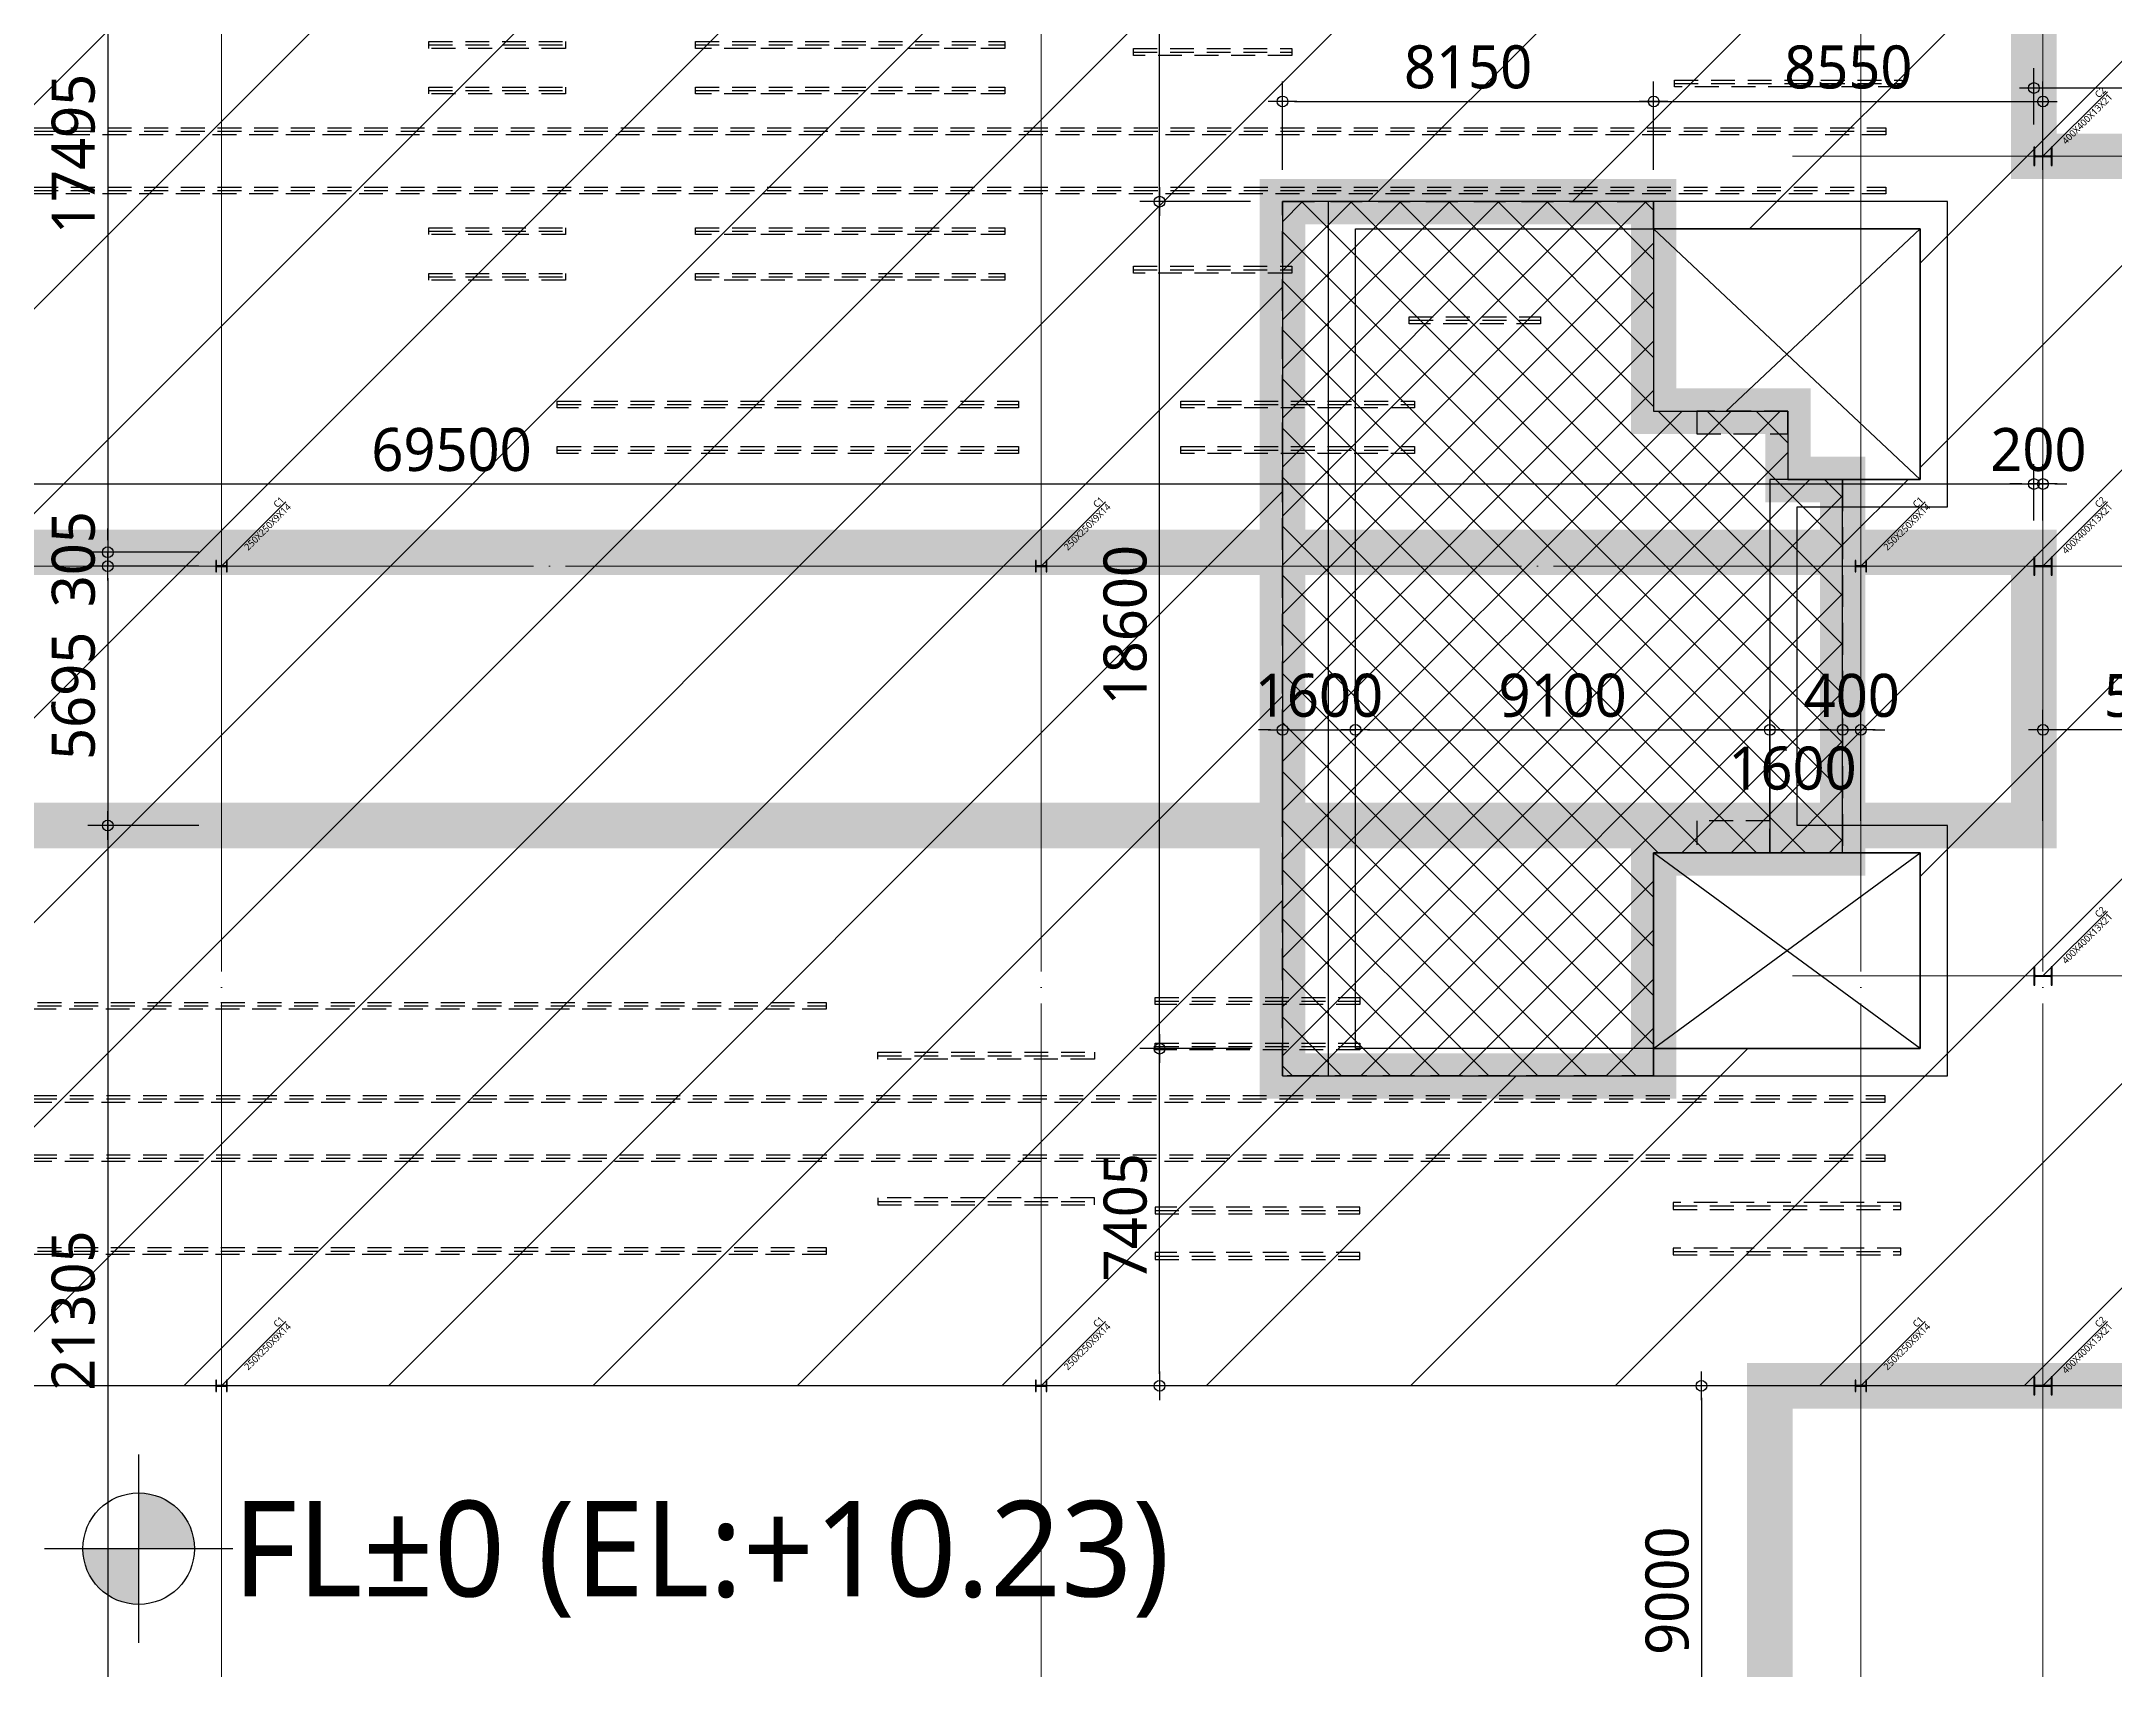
# Model space of a CAD drawing. Header units: millimetres. Extents: x -17369 to 294000, y -718917 to 220315.
# Drawn here: x 91395 to 136921, y 79312 to 115065 of the extents above; entities that cross this region are included whole.
import ezdxf
from ezdxf.enums import TextEntityAlignment as Align

# ---------------------------------------------------------------- set-up
doc = ezdxf.new("R2010")
doc.units = ezdxf.units.MM
doc.header["$LTSCALE"] = 350
for name, pattern in [('H1', [1, 0.5, -0.5]), ('H12', [3, 2, -1]), ('X-200-S-COL$0$CEN', [62, 60, -1, 0, -1]), ('X-200-S-COL$0$HID', [2.3, 1.5, -0.8])]:
    doc.linetypes.add(name, pattern=pattern)
for name, color, linetype in [('0-THK300 RC SFRC SLAB영역', 2, 'H12'), ('0-THK600 RC SLAB영역', 7, 'H12'), ('0-하중영역-AGV', 1, 'H1'), ('0_SFRC-SLAB', 3, 'Continuous'), ('8', 8, 'Continuous'), ('Dims', 1, 'Continuous'), ('T', 7, 'Continuous'), ('X-200-S-COL$0$7', 7, 'Continuous'), ('X-200-S-COL$0$Cen', 1, 'X-200-S-COL$0$CEN'), ('X-200-S-COL$0$CenA', 13, 'X-200-S-COL$0$CEN'), ('X-200-S-COL$0$H-Col', 3, 'Continuous'), ('X-200-S-COL$0$H-매설빔(150x150)', 2, 'Continuous'), ('X-200-S-COL$0$PIT', 7, 'Continuous')]:
    doc.layers.add(name, color=color, linetype=linetype)
doc.layers.add('X-200-S-COL$0$S-NAME', color=144, linetype='Continuous', plot=False)
doc.styles.add('X-200-S-COL$0$맑은고딕', font='malgun.ttf')
doc.styles.add('맑은고딕', font='malgun.ttf')

# ---------------------------------------------------------------- blocks, each defined once
blk = doc.blocks.new('X-200-S-COL$0$1F GRID_231010')
at = {"layer": 'X-200-S-COL$0$Cen', "lineweight": 0}
for p, q in [((35900, 23300), (35900, -123050)), ((53900, 23300), (53900, -123050)), ((71900, 23300), (71900, -123050)), ((75900, 23300), (75900, -123050)), ((172950, -53900), (-22950, -53900)), ((172950, -71900), (-22950, -71900))]:
    blk.add_line(p, q, dxfattribs=at)
at = {"layer": 'X-200-S-COL$0$CenA', "lineweight": 0}
for p, q in [((70400, -44900), (113400, -44900)), ((70400, -62900), (113400, -62900))]:
    blk.add_line(p, q, dxfattribs=at)
blk = doc.blocks.new('X-200-S-COL$0$H-400x400x13x21')
at = {"color": 0}
blk.add_lwpolyline([(200, -200), (200, -179), (28.5, -179, -0.4142136), (6.5, -157), (6.5, 157, -0.4142136), (28.5, 179), (200, 179), (200, 200), (-200, 200), (-200, 179), (-28.5, 179, -0.4142136), (-6.5, 157), (-6.5, -157, -0.4142136), (-28.5, -179), (-200, -179), (-200, -200)], format="xyb", close=True, dxfattribs=at)
blk = doc.blocks.new('X-200-S-COL$0$H-250x250x9x14')
at = {"color": 0, "linetype": 'ByBlock'}
blk.add_lwpolyline([(20.5, 111), (125, 111), (125, 125), (-125, 125), (-125, 111), (-20.5, 111, -0.4142136), (-4.5, 95), (-4.5, -95, -0.4142136), (-20.5, -111), (-125, -111), (-125, -125), (125, -125), (125, -111), (20.5, -111, -0.4142136), (4.5, -95), (4.5, 95, -0.4142136)], format="xyb", close=True, dxfattribs=at)
blk = doc.blocks.new('X-200-S-COL$0$1F COLUMN_231010')
at = {"layer": 'X-200-S-COL$0$H-Col', "color": 0, "rotation": 90}
for name, p in [('X-200-S-COL$0$H-400x400x13x21', (135350, 112543)), ('X-200-S-COL$0$H-250x250x9x14', (95350, 103543)), ('X-200-S-COL$0$H-250x250x9x14', (113350, 103543)), ('X-200-S-COL$0$H-250x250x9x14', (131350, 103543)), ('X-200-S-COL$0$H-400x400x13x21', (135350, 103543)), ('X-200-S-COL$0$H-400x400x13x21', (135350, 94543)), ('X-200-S-COL$0$H-250x250x9x14', (95350, 85543)), ('X-200-S-COL$0$H-250x250x9x14', (113350, 85543)), ('X-200-S-COL$0$H-250x250x9x14', (131350, 85543)), ('X-200-S-COL$0$H-400x400x13x21', (135350, 85543))]:
    blk.add_blockref(name, p, dxfattribs=at)
blk = doc.blocks.new('X-200-S-COL$0$S-NAME')
at = {"layer": 'X-200-S-COL$0$S-NAME', "color": 0}
blk.add_line((0, 0), (2000, 0), dxfattribs=at)
at = {"layer": 'X-200-S-COL$0$S-NAME', "color": 0, "style": 'X-200-S-COL$0$맑은고딕'}
for p in [(2000, 105), (2000, -105)]:
    blk.add_attdef('.', text='', height=150, rotation=359.9949, dxfattribs=at).set_placement(p, align=Align.MIDDLE_RIGHT)
blk = doc.blocks.new('X-200-S-COL$0$PIT-1F')
at = {"layer": 'X-200-S-COL$0$7', "linetype": 'X-200-S-COL$0$HID'}
for points in [[(50400, -32995), (52400, -32995), (52400, -32495), (50400, -32495)], [(50400, -42195), (52000, -42195), (52000, -41495), (50400, -41495)]]:
    blk.add_lwpolyline(points, close=True, dxfattribs=at)
at = {"layer": 'X-200-S-COL$0$PIT', "color": 6, "linetype": 'ByBlock'}
blk.add_lwpolyline([(55900, -41595), (52600, -41595), (52600, -34595), (55900, -34595), (55900, -27895), (42300, -27895), (42300, -47095), (55900, -47095)], close=True, dxfattribs=at)
at = {"layer": 'X-200-S-COL$0$PIT', "linetype": 'ByBlock'}
blk.add_lwpolyline([(55300, -28495), (55300, -33995), (52000, -33995), (52000, -42195), (55300, -42195), (55300, -46495), (42900, -46495), (42900, -28495), (55300, -28495)], dxfattribs=at)
at = {"layer": 'X-200-S-COL$0$PIT'}
for points in [[(49450, -28495), (49450, -32495), (52400, -32495), (52400, -33995)], [(49450, -46495), (49450, -42195), (52000, -42195)]]:
    blk.add_lwpolyline(points, dxfattribs=at)
blk = doc.blocks.new('X-200-S-COL$0$ZONE#1 BEAM')
at = {"layer": 'X-200-S-COL$0$H-매설빔(150x150)', "color": 0, "linetype": 'ByBlock', "lineweight": -2}
for p, q in [((22550, -24455), (25550, -24455)), ((28405, -24455), (35200, -24455)), ((38025, -24610), (41505, -24610)), ((22550, -25455), (25550, -25455)), ((28405, -25455), (35200, -25455)), ((49905, -25300), (54905, -25300)), ((-7850, -26350), (54550, -26350)), ((-7850, -27650), (54550, -27650)), ((22550, -28545), (25550, -28545)), ((28405, -28545), (35200, -28545)), ((22550, -29545), (25550, -29545)), ((28405, -29545), (35200, -29545)), ((38025, -29390), (41505, -29390)), ((44080, -30500), (46965, -30500)), ((25370, -32350), (35500, -32350)), ((39070, -32350), (44200, -32350)), ((25370, -33350), (35500, -33350)), ((39070, -33350), (44200, -33350)), ((38500, -45450), (43000, -45450)), ((-1335, -45555), (31275, -45555)), ((32410, -46650), (37170, -46650)), ((38500, -46450), (43000, -46450)), ((-7875, -47600), (54525, -47600)), ((-7875, -48900), (54525, -48900)), ((32410, -49850), (37170, -49850)), ((38500, -50050), (43000, -50050)), ((49880, -49950), (54880, -49950)), ((-1335, -50940), (31275, -50940)), ((49880, -50950), (54880, -50950)), ((38500, -51050), (43000, -51050))]:
    blk.add_line(p, q, dxfattribs=at)
for points in [[(25550, -24380), (25550, -24530), (22550, -24530), (22550, -24380)], [(35200, -24380), (35200, -24530), (28405, -24530), (28405, -24380)], [(41505, -24535), (41505, -24685), (38025, -24685), (38025, -24535)], [(25550, -25380), (25550, -25530), (22550, -25530), (22550, -25380)], [(35200, -25380), (35200, -25530), (28405, -25530), (28405, -25380)], [(54905, -25225), (54905, -25375), (49905, -25375), (49905, -25225)], [(54550, -26275), (54550, -26425), (-7850, -26425), (-7850, -26275)], [(54550, -27575), (54550, -27725), (-7850, -27725), (-7850, -27575)], [(25550, -28470), (25550, -28620), (22550, -28620), (22550, -28470)], [(35200, -28470), (35200, -28620), (28405, -28620), (28405, -28470)], [(25550, -29470), (25550, -29620), (22550, -29620), (22550, -29470)], [(35200, -29470), (35200, -29620), (28405, -29620), (28405, -29470)], [(41505, -29315), (41505, -29465), (38025, -29465), (38025, -29315)], [(46965, -30425), (46965, -30575), (44080, -30575), (44080, -30425)], [(35500, -32275), (35500, -32425), (25370, -32425), (25370, -32275)], [(44200, -32275), (44200, -32425), (39070, -32425), (39070, -32275)], [(35500, -33275), (35500, -33425), (25370, -33425), (25370, -33275)], [(44200, -33275), (44200, -33425), (39070, -33425), (39070, -33275)], [(31275, -45480), (31275, -45630), (-1335, -45630), (-1335, -45480)], [(43000, -45375), (43000, -45525), (38500, -45525), (38500, -45375)], [(43000, -46375), (43000, -46525), (38500, -46525), (38500, -46375)], [(37170, -46575), (37170, -46725), (32410, -46725), (32410, -46575)], [(54525, -47525), (54525, -47675), (-7875, -47675), (-7875, -47525)], [(54525, -48825), (54525, -48975), (-7875, -48975), (-7875, -48825)], [(37170, -49925), (37170, -49775), (32410, -49775), (32410, -49925)], [(43000, -50125), (43000, -49975), (38500, -49975), (38500, -50125)], [(54880, -50025), (54880, -49875), (49880, -49875), (49880, -50025)], [(31275, -50865), (31275, -51015), (-1335, -51015), (-1335, -50865)], [(43000, -51125), (43000, -50975), (38500, -50975), (38500, -51125)], [(54880, -51025), (54880, -50875), (49880, -50875), (49880, -51025)]]:
    blk.add_lwpolyline(points, close=True, dxfattribs=at)
blk = doc.blocks.new('DIMDOT')
at = {"color": 0, "linetype": 'ByBlock'}
blk.add_line((-1.2, 0), (1.2, 0), dxfattribs=at)
at = {"color": 3}
blk.add_circle((0, 0), 0.45, dxfattribs=at)

msp = doc.modelspace()

# ---------------------------------------------------------------- hatches: boundary and pattern name
at = {"linetype": 'ByBlock'}
h = msp.add_hatch(color=256, dxfattribs=at)
h.paths.add_polyline_path([(93529.5, 83191.6), (93529.5, 81966.6), (94754.5, 81966.6, 0.4142136)])
h.paths.add_polyline_path([(93529.5, 81966.6), (92304.5, 81966.6, 0.4142136), (93529.5, 80741.6)])
at = {"layer": '0-THK300 RC SFRC SLAB영역', "linetype": 'ByBlock'}
h = msp.add_hatch(dxfattribs=at)
h.set_pattern_fill('ANSI31', color=256, scale=1000)
h.paths.add_polyline_path([(59750, 157722.6), (111150, 157722.6), (111150, 147517.6), (112250, 147517.6), (112250, 147717.6), (117200, 147717.6), (117200, 147517.6), (118300, 147517.6), (118300, 151902.6), (115490, 151902.6), (115490, 153297.6), (118300, 153297.6), (118300, 157722.6), (121120, 157722.6), (121120, 169172.6), (135680, 169172.6), (135680, 157442.6), (207430, 157442.6), (207430, 139342.6), (222230, 139342.6), (222230, 128092.6), (207430, 128092.6), (207430, 123542.6), (141350, 123542.6), (141350, 107852.6), (141435, 107852.6), (141435, 104082.6), (140835, 104082.6), (140835, 95552.6), (141045.3, 95552.6), (141348.7, 95249.2), (141348.5, 85542.6), (66850, 85542.6), (66850, 92842.6), (75300, 92842.6), (75300, 95742.6), (76900, 95742.6), (76900, 108742.6), (75300, 108742.6), (75300, 111342.6), (76900, 111342.6), (76900, 127342.6), (81680, 127342.6), (135150, 127342.6), (135150, 132742.6), (135150, 137642.6), (135150, 141387.6), (65650, 141387.6), (65650, 139142.6), (59750, 139142.6)])
h.paths.add_polyline_path([(118650, 92347.6), (118650, 111547.6), (126800, 111547.6), (126800, 110947.6), (132650, 110947.6), (132650, 105447.6), (130950, 105447.6), (130950, 97247.6), (132650, 97247.6), (132650, 92947.6), (126800, 92947.6), (126800, 92347.6)], flags=16)
h.paths.add_polyline_path([(101600, 156537.6), (101600, 147837.6), (107300, 147837.6), (107300, 156537.6)], flags=16)
at = {"layer": '0-THK600 RC SLAB영역'}
h = msp.add_hatch(dxfattribs=at)
h.set_pattern_fill('CTYSQ6ST', scale=5, angle=45)
h.set_pattern_definition([(45, (0, 0), (-538.8154, 538.8154), []), (135, (0, 0), (-538.8154, -538.8154), [])])
h.paths.add_polyline_path([(126800, 106947.6), (129750, 106947.6), (129750, 105447.6), (130950, 105447.6), (130950, 97247.6), (126800, 97247.6), (126800, 92347.6), (118650, 92347.6), (118650, 111547.6), (126800, 111547.6)])

# ---------------------------------------------------------------- linework, layer by layer
at = {"linetype": 'ByBlock'}
for p, q in [((93529.5, 79901.6), (93529.5, 84031.6)), ((95594.5, 81966.6), (91464.5, 81966.6))]:
    msp.add_line(p, q, dxfattribs=at)
msp.add_circle((93529.5, 81966.6), 1225, dxfattribs=at)
at = {"layer": '0-THK300 RC SFRC SLAB영역'}
msp.add_lwpolyline([(207430, 123542.6), (141350, 123542.6), (141350, 107852.6), (141435, 107852.6), (141435, 104082.6), (140835, 104082.6), (140835, 95552.6), (141045.3, 95552.6), (141348.7, 95249.2), (141348.5, 85542.6), (66850, 85542.6)], dxfattribs=at)
at = {"layer": '0-THK300 RC SFRC SLAB영역', "linetype": 'ByBlock'}
for points in [[(118650, 111547.6), (118650, 92347.6)], [(126800, 111547.6), (118650, 111547.6)], [(126800, 110947.6), (126800, 111547.6)], [(132650, 110947.6), (126800, 110947.6)], [(132650, 105447.6), (132650, 110947.6)], [(130950, 105447.6), (132650, 105447.6)], [(130950, 97247.6), (130950, 105447.6)], [(132650, 97247.6), (130950, 97247.6)], [(132650, 92947.6), (132650, 97247.6)], [(126800, 92947.6), (132650, 92947.6)], [(126800, 92347.6), (126800, 92947.6)], [(118650, 92347.6), (126800, 92347.6)], [(141348.5, 85542.6), (66850, 85542.6)]]:
    msp.add_lwpolyline(points, dxfattribs=at)
at = {"layer": '0-THK300 RC SFRC SLAB영역'}
msp.add_lwpolyline([(118650, 92347.6), (118650, 111547.6), (126800, 111547.6), (126800, 110947.6), (132650, 110947.6), (132650, 105447.6), (130950, 105447.6), (130950, 97247.6), (132650, 97247.6), (132650, 92947.6), (126800, 92947.6), (126800, 92347.6)], close=True, dxfattribs=at)
at = {"layer": '0-THK600 RC SLAB영역', "color": 7, "linetype": 'ByBlock', "const_width": 1000}
msp.add_lwpolyline([(126800, 106947.6), (129750, 106947.6), (129750, 105447.6), (130950, 105447.6), (130950, 97247.6), (126800, 97247.6), (126800, 92347.6), (118650, 92347.6), (118650, 111547.6), (126800, 111547.6)], close=True, dxfattribs=at)
at = {"layer": '0-하중영역-AGV', "linetype": 'ByBlock', "const_width": 1000}
for points in [[(189430, 112542.6), (135150, 112542.6), (135150, 121342.6), (65650, 121342.6), (65650, 103847.6), (135150, 103847.6), (135150, 97847.6), (65650, 97847.6), (65650, 85542.6), (77350, 85542.6), (77350, 76542.6)], [(129350, 76542.6), (129350, 85542.6), (135350, 85542.6), (153350, 85542.6), (153350, 79542.6), (141020, 79542.6), (141020, 76542.6)]]:
    msp.add_lwpolyline(points, dxfattribs=at)
at = {"layer": '0_SFRC-SLAB'}
for p, q in [((132650, 110947.6), (126800, 110947.6)), ((126800, 110947.6), (126800, 106947.6)), ((132650, 105447.6), (132650, 110947.6)), ((126800, 106947.6), (129750, 106947.6)), ((129750, 106947.6), (129750, 105447.6)), ((129750, 105447.6), (132650, 105447.6)), ((132650, 97247.6), (126800, 97247.6)), ((126800, 97247.6), (126800, 92947.6)), ((132650, 92947.6), (132650, 97247.6)), ((126800, 92947.6), (132650, 92947.6))]:
    msp.add_line(p, q, dxfattribs=at)
at = {"layer": '8'}
for p, q in [((132650, 105447.6), (126800, 110947.6)), ((128395.5, 106947.6), (132650, 110947.6)), ((126800, 92947.6), (132650, 97247.6)), ((132650, 92947.6), (126800, 97247.6))]:
    msp.add_line(p, q, dxfattribs=at)
at = {"layer": 'Dims', "color": 1, "transparency": 16777216}
for p, q in [((115950, 111810.1), (115950, 121280.1)), ((92850, 121080.1), (92850, 104110.1)), ((135150, 113242.6), (135150, 114480.1)), ((118650, 112247.6), (118650, 114185.1)), ((126800, 112247.6), (126800, 114185.1)), ((126800, 112247.6), (126800, 114185.1)), ((135350, 112247.6), (135350, 114185.1)), ((189167.5, 114042.6), (135412.5, 114042.6)), ((118912.5, 113747.6), (126537.5, 113747.6)), ((127062.5, 113747.6), (135087.5, 113747.6)), ((117950, 111547.6), (115512.5, 111547.6)), ((117950, 111547.6), (115512.5, 111547.6)), ((115950, 93210.1), (115950, 111285.1)), ((135150, 104547.6), (135150, 105785.1)), ((135150, 104547.6), (135150, 105785.1)), ((135350, 104547.6), (135350, 105785.1)), ((65912.5, 105347.6), (134887.5, 105347.6)), ((134887.5, 105347.6), (134625, 105347.6)), ((135150, 105347.6), (135350, 105347.6)), ((135612.5, 105347.6), (135875, 105347.6)), ((92850, 104110.1), (92850, 104372.6)), ((94850, 103847.6), (92412.5, 103847.6)), ((94850, 103847.6), (92412.5, 103847.6)), ((92850, 103847.6), (92850, 103542.6)), ((94850, 103542.6), (92412.5, 103542.6)), ((94850, 103542.6), (92412.5, 103542.6)), ((92850, 103280.1), (92850, 103017.6)), ((92850, 103280.1), (92850, 98110.1)), ((118650, 97947.6), (118650, 100385.1)), ((120250, 97947.6), (120250, 100385.1)), ((120250, 97947.6), (120250, 100385.1)), ((129350, 97947.6), (129350, 100385.1)), ((129350, 97947.6), (129350, 100385.1)), ((130950, 97947.6), (130950, 100385.1)), ((130950, 97947.6), (130950, 100385.1)), ((131350, 97947.6), (131350, 100385.1)), ((135350, 97947.6), (135350, 100385.1)), ((118387.5, 99947.6), (118125, 99947.6)), ((118650, 99947.6), (120250, 99947.6)), ((120512.5, 99947.6), (120775, 99947.6)), ((120512.5, 99947.6), (129087.5, 99947.6)), ((129612.5, 99947.6), (130687.5, 99947.6)), ((130687.5, 99947.6), (130425, 99947.6)), ((130950, 99947.6), (131350, 99947.6)), ((131612.5, 99947.6), (131875, 99947.6)), ((140572.5, 99947.6), (135612.5, 99947.6)), ((94850, 97847.6), (92412.5, 97847.6)), ((94850, 97847.6), (92412.5, 97847.6)), ((92850, 97585.1), (92850, 76805.1)), ((117950, 92947.6), (115512.5, 92947.6)), ((117950, 92947.6), (115512.5, 92947.6)), ((115950, 85805.1), (115950, 92685.1)), ((117950, 85542.6), (115512.5, 85542.6)), ((128650, 85542.6), (127412.5, 85542.6)), ((127850, 85280.1), (127850, 76805.1))]:
    msp.add_line(p, q, dxfattribs=at)

# ---------------------------------------------------------------- block references
msp.add_blockref('X-200-S-COL$0$PIT-1F', (77350, 139442.6))
at = {"layer": 'Dims', "color": 1, "transparency": 16777216, "xscale": 262.5, "yscale": 262.5, "zscale": 262.5}
for p, rotation in [((118650, 113747.6), 180), ((126800, 113747.6), 180), ((135150, 114042.6), 180), ((115950, 111547.6), 90), ((115950, 111547.6), 270), ((135350, 105347.6), 180), ((92850, 103847.6), 270), ((92850, 103847.6), 270), ((92850, 103542.6), 90), ((92850, 103542.6), 90), ((120250, 99947.6), 180), ((120250, 99947.6), 180), ((129350, 99947.6), 180), ((131350, 99947.6), 180), ((135350, 99947.6), 180), ((92850, 97847.6), 270), ((92850, 97847.6), 90), ((115950, 92947.6), 270), ((115950, 92947.6), 90), ((115950, 85542.6), 270), ((127850, 85542.6), 90)]:
    msp.add_blockref('DIMDOT', p, dxfattribs=dict(at, rotation=rotation))
for p in [(126800, 113747.6), (135350, 113747.6), (135150, 105347.6), (135150, 105347.6), (118650, 99947.6), (129350, 99947.6), (130950, 99947.6), (130950, 99947.6)]:
    msp.add_blockref('DIMDOT', p, dxfattribs=at)
at = {"layer": 'X-200-S-COL$0$Cen', "lineweight": 0}
msp.add_blockref('X-200-S-COL$0$1F GRID_231010', (59450, 157442.6), dxfattribs=at)
at = {"layer": 'X-200-S-COL$0$H-Col'}
msp.add_blockref('X-200-S-COL$0$1F COLUMN_231010', (0, 0), dxfattribs=at)
at = {"layer": 'X-200-S-COL$0$H-매설빔(150x150)', "color": 1, "linetype": 'X-200-S-COL$0$HID'}
msp.add_blockref('X-200-S-COL$0$ZONE#1 BEAM', (77350, 139442.6), dxfattribs=at)
at = {"layer": 'X-200-S-COL$0$S-NAME', "color": 241}
ref = msp.add_blockref('X-200-S-COL$0$S-NAME', (135350, 112542.6), dxfattribs=dict(at, rotation=45.00000000000001))
ref.add_attrib('.', '400X400X13X21', dxfattribs={"color": 0, "height": 150, "rotation": 44.99494, "style": 'X-200-S-COL$0$맑은고딕'}).set_placement((136838.2, 113882.6), align=Align.MIDDLE_RIGHT)
ref.add_attrib('.', 'C2', dxfattribs={"color": 0, "height": 150, "rotation": 44.99494, "style": 'X-200-S-COL$0$맑은고딕'}).set_placement((136689.9, 114031), align=Align.MIDDLE_RIGHT)
ref = msp.add_blockref('X-200-S-COL$0$S-NAME', (95350, 103542.6), dxfattribs=dict(at, rotation=45.00000000000001))
ref.add_attrib('.', '250X250X9X14', dxfattribs={"color": 0, "height": 150, "rotation": 44.99494, "style": 'X-200-S-COL$0$맑은고딕'}).set_placement((96838.2, 104882.6), align=Align.MIDDLE_RIGHT)
ref.add_attrib('.', 'C1', dxfattribs={"color": 0, "height": 150, "rotation": 44.99494, "style": 'X-200-S-COL$0$맑은고딕'}).set_placement((96689.9, 105031), align=Align.MIDDLE_RIGHT)
ref = msp.add_blockref('X-200-S-COL$0$S-NAME', (113350, 103542.6), dxfattribs=dict(at, rotation=45.00000000000001))
ref.add_attrib('.', '250X250X9X14', dxfattribs={"color": 0, "height": 150, "rotation": 44.99494, "style": 'X-200-S-COL$0$맑은고딕'}).set_placement((114838.2, 104882.6), align=Align.MIDDLE_RIGHT)
ref.add_attrib('.', 'C1', dxfattribs={"color": 0, "height": 150, "rotation": 44.99494, "style": 'X-200-S-COL$0$맑은고딕'}).set_placement((114689.9, 105031), align=Align.MIDDLE_RIGHT)
ref = msp.add_blockref('X-200-S-COL$0$S-NAME', (131350, 103542.6), dxfattribs=dict(at, rotation=45.00000000000001))
ref.add_attrib('.', '250X250X9X14', dxfattribs={"color": 0, "height": 150, "rotation": 44.99494, "style": 'X-200-S-COL$0$맑은고딕'}).set_placement((132838.2, 104882.6), align=Align.MIDDLE_RIGHT)
ref.add_attrib('.', 'C1', dxfattribs={"color": 0, "height": 150, "rotation": 44.99494, "style": 'X-200-S-COL$0$맑은고딕'}).set_placement((132689.9, 105031), align=Align.MIDDLE_RIGHT)
ref = msp.add_blockref('X-200-S-COL$0$S-NAME', (135350, 103542.6), dxfattribs=dict(at, rotation=45.00000000000001))
ref.add_attrib('.', '400X400X13X21', dxfattribs={"color": 0, "height": 150, "rotation": 44.99494, "style": 'X-200-S-COL$0$맑은고딕'}).set_placement((136838.2, 104882.6), align=Align.MIDDLE_RIGHT)
ref.add_attrib('.', 'C2', dxfattribs={"color": 0, "height": 150, "rotation": 44.99494, "style": 'X-200-S-COL$0$맑은고딕'}).set_placement((136689.9, 105031), align=Align.MIDDLE_RIGHT)
ref = msp.add_blockref('X-200-S-COL$0$S-NAME', (135350, 94542.6), dxfattribs=dict(at, rotation=45.00000000000001))
ref.add_attrib('.', '400X400X13X21', dxfattribs={"color": 0, "height": 150, "rotation": 44.99494, "style": 'X-200-S-COL$0$맑은고딕'}).set_placement((136838.2, 95882.6), align=Align.MIDDLE_RIGHT)
ref.add_attrib('.', 'C2', dxfattribs={"color": 0, "height": 150, "rotation": 44.99494, "style": 'X-200-S-COL$0$맑은고딕'}).set_placement((136689.9, 96031), align=Align.MIDDLE_RIGHT)
ref = msp.add_blockref('X-200-S-COL$0$S-NAME', (95350, 85542.6), dxfattribs=dict(at, rotation=45.00000000000001))
ref.add_attrib('.', '250X250X9X14', dxfattribs={"color": 0, "height": 150, "rotation": 44.99494, "style": 'X-200-S-COL$0$맑은고딕'}).set_placement((96838.2, 86882.6), align=Align.MIDDLE_RIGHT)
ref.add_attrib('.', 'C1', dxfattribs={"color": 0, "height": 150, "rotation": 44.99494, "style": 'X-200-S-COL$0$맑은고딕'}).set_placement((96689.9, 87031), align=Align.MIDDLE_RIGHT)
ref = msp.add_blockref('X-200-S-COL$0$S-NAME', (113350, 85542.6), dxfattribs=dict(at, rotation=45.00000000000001))
ref.add_attrib('.', '250X250X9X14', dxfattribs={"color": 0, "height": 150, "rotation": 44.99494, "style": 'X-200-S-COL$0$맑은고딕'}).set_placement((114838.2, 86882.6), align=Align.MIDDLE_RIGHT)
ref.add_attrib('.', 'C1', dxfattribs={"color": 0, "height": 150, "rotation": 44.99494, "style": 'X-200-S-COL$0$맑은고딕'}).set_placement((114689.9, 87031), align=Align.MIDDLE_RIGHT)
ref = msp.add_blockref('X-200-S-COL$0$S-NAME', (131350, 85542.6), dxfattribs=dict(at, rotation=45.00000000000001))
ref.add_attrib('.', '250X250X9X14', dxfattribs={"color": 0, "height": 150, "rotation": 44.99494, "style": 'X-200-S-COL$0$맑은고딕'}).set_placement((132838.2, 86882.6), align=Align.MIDDLE_RIGHT)
ref.add_attrib('.', 'C1', dxfattribs={"color": 0, "height": 150, "rotation": 44.99494, "style": 'X-200-S-COL$0$맑은고딕'}).set_placement((132689.9, 87031), align=Align.MIDDLE_RIGHT)
ref = msp.add_blockref('X-200-S-COL$0$S-NAME', (135350, 85542.6), dxfattribs=dict(at, rotation=45.00000000000001))
ref.add_attrib('.', '400X400X13X21', dxfattribs={"color": 0, "height": 150, "rotation": 44.99494, "style": 'X-200-S-COL$0$맑은고딕'}).set_placement((136838.2, 86882.6), align=Align.MIDDLE_RIGHT)
ref.add_attrib('.', 'C2', dxfattribs={"color": 0, "height": 150, "rotation": 44.99494, "style": 'X-200-S-COL$0$맑은고딕'}).set_placement((136689.9, 87031), align=Align.MIDDLE_RIGHT)

# ---------------------------------------------------------------- texts
at = {"layer": 'Dims', "color": 3, "transparency": 16777216, "char_height": 945, "attachment_point": 5, "style": '맑은고딕'}
for s, insert in [('\\A1;8150', (122725, 114500.9)), ('\\A1;8550', (131075, 114498.3)), ('\\A1;69500', (100400, 106098.3)), ('\\A1;200', (135250, 106098.3)), ('\\A1;1600', (119450, 100700.9)), ('\\A1;9100', (124800, 100700.9)), ('\\A1;400', (131150, 100698.3)), ('\\A1;5485', (138092.5, 100698.3)), ('\\A1;1600', (129850, 99101.2))]:
    msp.add_mtext(s, dxfattribs=dict(at, insert=insert))
at = {"layer": 'Dims', "color": 3, "transparency": 16777216, "char_height": 945, "attachment_point": 5, "rotation": 90, "style": '맑은고딕'}
for s, insert in [('\\A1;17495', (92096.7, 112595.1)), ('\\A1;305', (92099.3, 103695.1)), ('\\A1;18600', (115196.7, 102247.6)), ('\\A1;5695', (92099.3, 100695.1)), ('\\A1;7405', (115199.3, 89245.1)), ('\\A1;21305', (92096.7, 87195.1)), ('\\A1;9000', (127099.3, 81042.6))]:
    msp.add_mtext(s, dxfattribs=dict(at, insert=insert))
at = {"layer": 'T', "style": '맑은고딕'}
msp.add_text('FL%%P0 (EL:+10.23)', height=2100, dxfattribs=at).set_placement((95594.5, 81966.6), align=Align.MIDDLE_LEFT)

doc.saveas('drawing.dxf')
